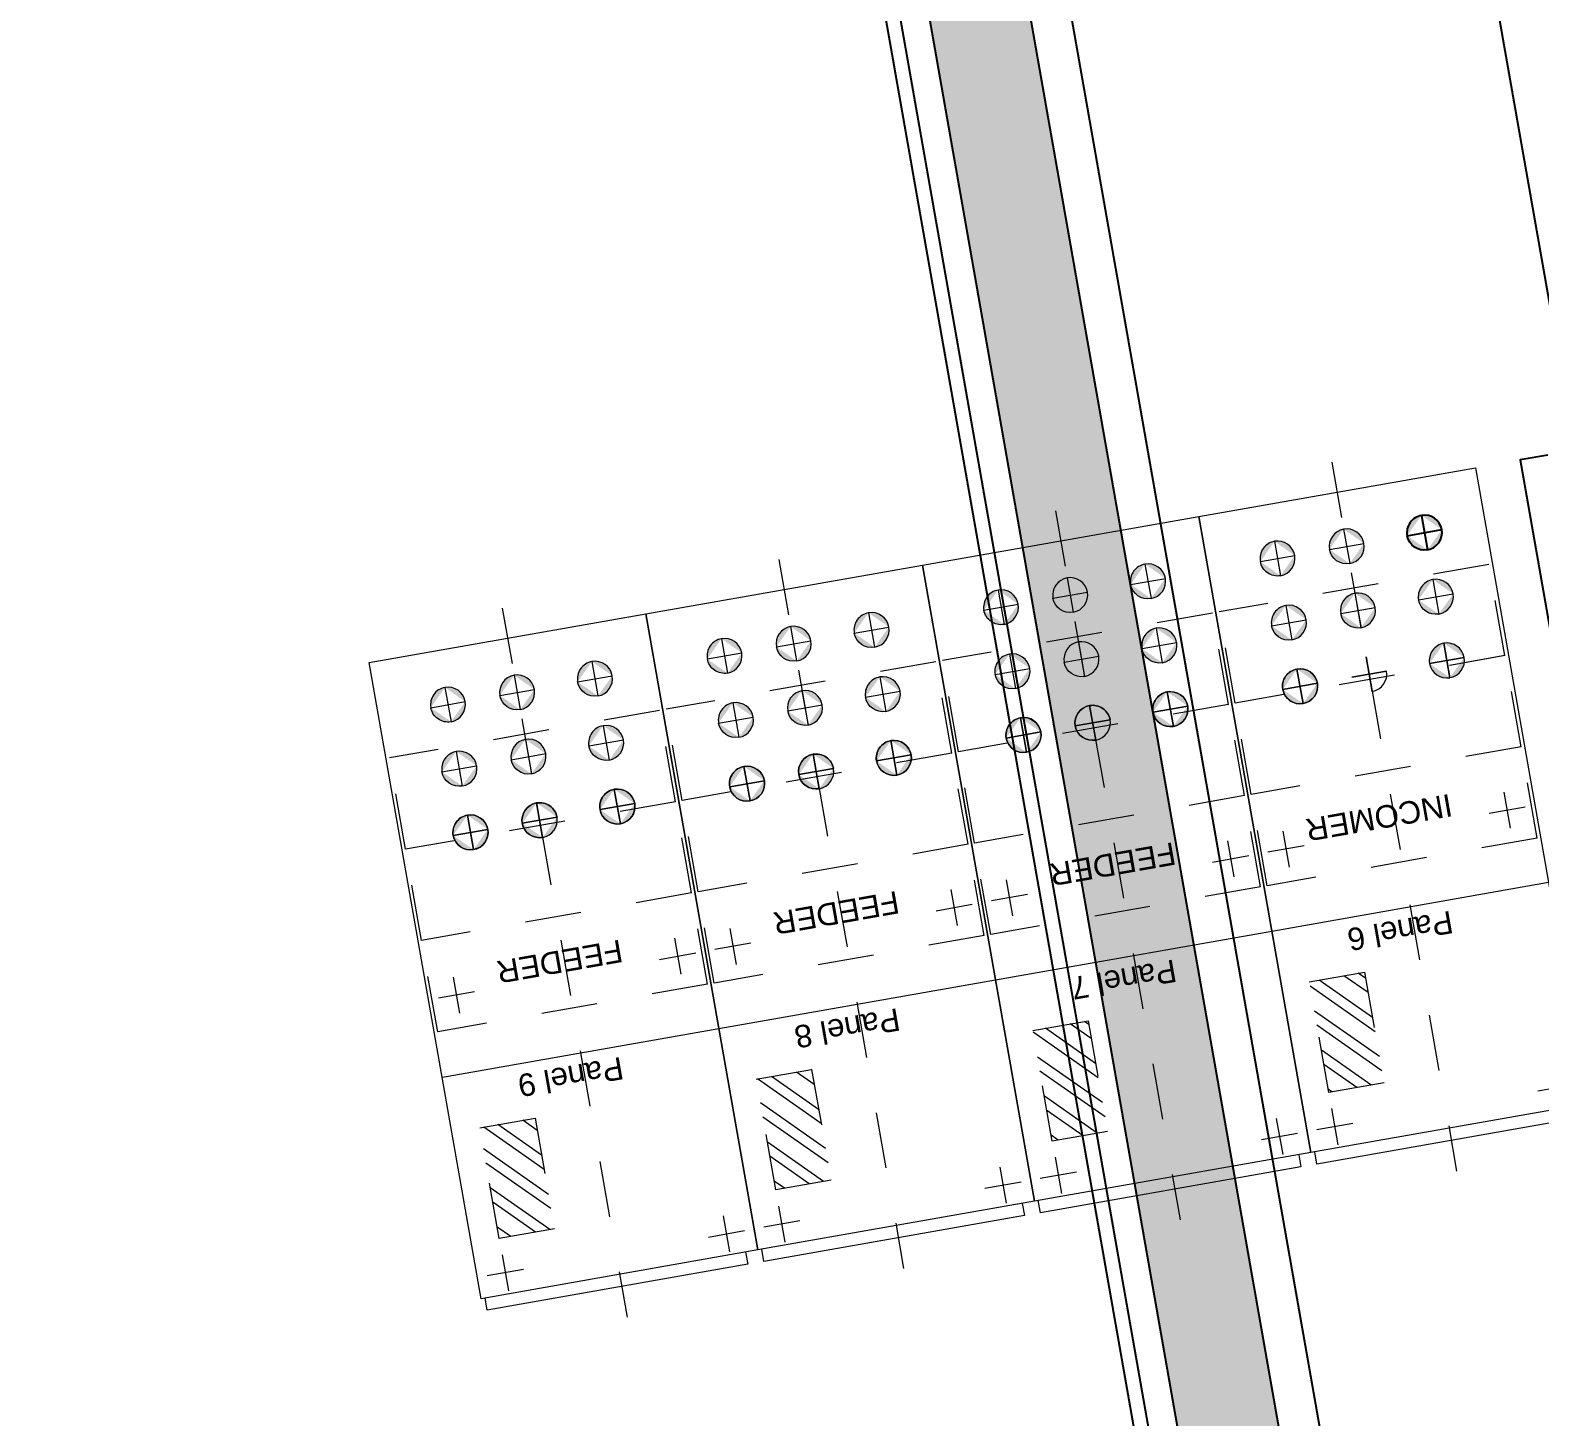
# Model space of a CAD drawing. Header units: millimetres. Extents: x 111502 to 977541, y 8702 to 1044108.
# Drawn here: x 489315.515 to 489318.204, y 241123.266 to 241125.735 of the extents above; entities that cross this region are included whole.
import ezdxf

# ---------------------------------------------------------------- set-up
doc = ezdxf.new("R2010")
doc.units = ezdxf.units.MM
doc.header["$LTSCALE"] = 0.25
for name, pattern in [('Proposed Primary Substation - OPTION 2$0$AM_ISO02W050', [7.5, 6, -1.5]), ('Proposed Primary Substation - OPTION 2$0$AM_ISO08W050', [18, 12, -1.5, 3, -1.5]), ('Proposed Primary Substation - OPTION 2$0$AM_ISO08W050x2', [9, 6, -0.75, 1.5, -0.75])]:
    doc.linetypes.add(name, pattern=pattern)
for name, color, linetype in [('Proposed Primary Substation - OPTION 2$0$0_HVSS TEXT', 7, 'Continuous'), ('Proposed Primary Substation - OPTION 2$0$PDF10_Geometry', 7, 'Continuous'), ('Proposed Primary Substation - OPTION 2$0$PDF10_Solid Fills', 7, 'Continuous'), ('X HVSS Site Background', 8, 'Continuous'), ('Z-z-Xref-Primary Substation', 7, 'Continuous')]:
    doc.layers.add(name, color=color, linetype=linetype)
for name, color, linetype, lineweight in [('Proposed Primary Substation - OPTION 2$0$AM_0', 7, 'Continuous', 20), ('Proposed Primary Substation - OPTION 2$0$AM_3', 6, 'Proposed Primary Substation - OPTION 2$0$AM_ISO02W050', 15), ('Proposed Primary Substation - OPTION 2$0$AM_6', 2, 'Continuous', 15), ('Proposed Primary Substation - OPTION 2$0$AM_7', 4, 'Proposed Primary Substation - OPTION 2$0$AM_ISO08W050', 13), ('Proposed Primary Substation - OPTION 2$0$AM_8', 1, 'Continuous', 13)]:
    doc.layers.add(name, color=color, linetype=linetype, lineweight=lineweight)
doc.styles.add('Proposed Primary Substation - OPTION 2$0$Standard', font='arial.ttf')
pattern_1 = [(45, (-3949.11, 614.69), (-35.35534, 35.35534), [])]

# ---------------------------------------------------------------- blocks, each defined once
blk = doc.blocks.new('Proposed Primary Substation - OPTION 2$0$011S-630A BTM FLAT')
at = {"layer": 'Proposed Primary Substation - OPTION 2$0$AM_0'}
blk.add_line((-500, 400), (0, 400), dxfattribs=at)
blk.add_lwpolyline([(-500, 0), (0, 0), (0, 1150), (-500, 1150)], close=True, dxfattribs=at)
blk.add_lwpolyline([(-478, 0), (-478, -22), (-7, -22), (-7, 0)], dxfattribs=at)
at = {"layer": 'Proposed Primary Substation - OPTION 2$0$AM_7'}
blk.add_line((-250, 1204.2), (-250, -77.4), dxfattribs=at)
at = {"layer": 'Proposed Primary Substation - OPTION 2$0$AM_7', "linetype": 'Proposed Primary Substation - OPTION 2$0$AM_ISO08W050x2'}
for p, q in [((-450, 70.7), (-450, 5.3)), ((-50, 70.7), (-50, 5.3)), ((-417.3, 38), (-482.7, 38)), ((-82.7, 38), (-17.3, 38))]:
    blk.add_line(p, q, dxfattribs=at)
blk = doc.blocks.new('Proposed Primary Substation - OPTION 2$0$2000A FLAT')
at = {"layer": 'Proposed Primary Substation - OPTION 2$0$AM_0'}
blk.add_line((-500, 400), (0, 400), dxfattribs=at)
blk.add_lwpolyline([(-500, 0), (0, 0), (0, 1150), (-500, 1150)], close=True, dxfattribs=at)
blk.add_lwpolyline([(-478, 0), (-478, -22), (-7, -22), (-7, 0)], dxfattribs=at)
at = {"layer": 'Proposed Primary Substation - OPTION 2$0$AM_7'}
blk.add_line((-250, 1204.2), (-250, -77.4), dxfattribs=at)
at = {"layer": 'Proposed Primary Substation - OPTION 2$0$AM_7', "linetype": 'Proposed Primary Substation - OPTION 2$0$AM_ISO08W050x2'}
for p, q in [((-450, 70.7), (-450, 5.3)), ((-50, 70.7), (-50, 5.3)), ((-417.3, 38), (-482.7, 38)), ((-82.7, 38), (-17.3, 38))]:
    blk.add_line(p, q, dxfattribs=at)
blk = doc.blocks.new('Proposed Primary Substation - OPTION 2$0$BS100MM BTM RAISED')
at = {"layer": 'Proposed Primary Substation - OPTION 2$0$AM_8'}
h = blk.add_hatch(dxfattribs=at)
h.set_pattern_fill('_U', color=256, scale=50, angle=45, style=0, pattern_type=0)
h.set_pattern_definition(pattern_1)
h.paths.add_polyline_path([(0, 0), (0, -200), (100, -200), (100, 0)])
at = {"layer": 'Proposed Primary Substation - OPTION 2$0$AM_3'}
blk.add_lwpolyline([(0, -200), (100, -200), (100, 0), (0, 0)], close=True, dxfattribs=at)
blk = doc.blocks.new('Proposed Primary Substation - OPTION 2$0$BS 200MM BTM RAISED')
at = {"layer": 'Proposed Primary Substation - OPTION 2$0$AM_8'}
h = blk.add_hatch(dxfattribs=at)
h.set_pattern_fill('_U', color=256, scale=50, angle=45, style=0, pattern_type=0)
h.set_pattern_definition(pattern_1)
h.paths.add_polyline_path([(0, 0), (0, -200), (100, -200), (100, 0)])
at = {"layer": 'Proposed Primary Substation - OPTION 2$0$AM_3'}
blk.add_lwpolyline([(0, -200), (100, -200), (100, 0), (0, 0)], close=True, dxfattribs=at)
blk = doc.blocks.new('*U1583')
at = {"layer": 'Proposed Primary Substation - OPTION 2$0$AM_8'}
h = blk.add_hatch(dxfattribs=at)
h.set_pattern_fill('_U', color=256, scale=50, angle=45, style=0, pattern_type=0)
h.set_pattern_definition([(45, (-4099.11, 914.69), (-35.35534, 35.35534), [])])
h.paths.add_polyline_path([(-150, 300), (-150, 100), (-50, 100), (-50, 300)])
at = {"layer": 'Proposed Primary Substation - OPTION 2$0$AM_3'}
blk.add_lwpolyline([(-150, 100), (-50, 100), (-50, 300), (-150, 300)], close=True, dxfattribs=at)
for name in ['Proposed Primary Substation - OPTION 2$0$BS100MM BTM RAISED', 'Proposed Primary Substation - OPTION 2$0$BS 200MM BTM RAISED']:
    blk.add_blockref(name, (-150, 300))
blk = doc.blocks.new('Proposed Primary Substation - OPTION 2$0$DV10682 BLANK')
at = {"layer": 'Proposed Primary Substation - OPTION 2$0$AM_3'}
for p, q in [((6, -249), (6, -84)), ((6, -84), (494, -84)), ((494, -249), (494, -84)), ((6, -249), (494, -249))]:
    blk.add_line(p, q, dxfattribs=at)
blk = doc.blocks.new('Proposed Primary Substation - OPTION 2')
at = {"layer": 'Proposed Primary Substation - OPTION 2$0$PDF10_Solid Fills', "transparency": 33554559}
h = blk.add_hatch(color=256, dxfattribs=at)
h.paths.add_polyline_path([(489317854.2, 241124846.2, -0.414093), (489317890.3, 241124820.9)], flags=0)
h.paths.add_polyline_path([(489317828.9, 241124810.1, -0.414093), (489317854.2, 241124846.2)], flags=0)
h.paths.add_polyline_path([(489317865, 241124784.9, -0.41344), (489317828.9, 241124810.1)], flags=0)
h.paths.add_polyline_path([(489317890.3, 241124820.9, -0.41344), (489317865, 241124784.9)], flags=0)
h = blk.add_hatch(color=256, dxfattribs=at)
h.paths.add_polyline_path([(489317731.1, 241124824.5, -0.41344), (489317767.1, 241124799.2)], flags=0)
h.paths.add_polyline_path([(489317705.9, 241124788.4, -0.414892), (489317731.1, 241124824.5)], flags=0)
h.paths.add_polyline_path([(489317741.9, 241124763.2, -0.414245), (489317705.9, 241124788.4)], flags=0)
h.paths.add_polyline_path([(489317767.1, 241124799.2, -0.412791), (489317741.9, 241124763.2)], flags=0)
h = blk.add_hatch(color=256, dxfattribs=at)
h.paths.add_polyline_path([(489317361.8, 241124759.5, -0.414093), (489317397.9, 241124734.2)], flags=0)
h.paths.add_polyline_path([(489317336.5, 241124723.4, -0.414093), (489317361.8, 241124759.5)], flags=0)
h.paths.add_polyline_path([(489317372.6, 241124698.2, -0.41344), (489317336.5, 241124723.4)], flags=0)
h.paths.add_polyline_path([(489317397.9, 241124734.2, -0.41344), (489317372.6, 241124698.2)], flags=0)
h = blk.add_hatch(color=256, dxfattribs=at)
h.paths.add_polyline_path([(489317500.4, 241124783.9, -0.413934), (489317536.7, 241124758.6)], flags=0)
h.paths.add_polyline_path([(489317474.9, 241124747.8, -0.414737), (489317500.4, 241124783.9)], flags=0)
h.paths.add_polyline_path([(489317511.2, 241124722.6, -0.414082), (489317474.9, 241124747.8)], flags=0)
h.paths.add_polyline_path([(489317536.7, 241124758.6, -0.413274), (489317511.2, 241124722.6)], flags=0)
h = blk.add_hatch(color=256, dxfattribs=at)
h.paths.add_polyline_path([(489317238.7, 241124737.8, -0.41344), (489317274.7, 241124712.5)], flags=0)
h.paths.add_polyline_path([(489317213.5, 241124701.7, -0.414892), (489317238.7, 241124737.8)], flags=0)
h.paths.add_polyline_path([(489317249.5, 241124676.5, -0.414245), (489317213.5, 241124701.7)], flags=0)
h.paths.add_polyline_path([(489317274.7, 241124712.5, -0.412791), (489317249.5, 241124676.5)], flags=0)
h = blk.add_hatch(color=256, dxfattribs=at)
h.paths.add_polyline_path([(489317874.3, 241124732, -0.414093), (489317910.4, 241124706.6)], flags=0)
h.paths.add_polyline_path([(489317849, 241124695.8, -0.414093), (489317874.3, 241124732)], flags=0)
h.paths.add_polyline_path([(489317885.1, 241124670.6, -0.41344), (489317849, 241124695.8)], flags=0)
h.paths.add_polyline_path([(489317910.4, 241124706.6, -0.41344), (489317885.1, 241124670.6)], flags=0)
h = blk.add_hatch(color=256, dxfattribs=at)
h.paths.add_polyline_path([(489318012.9, 241124756.4, -0.413934), (489318049.3, 241124731.1)], flags=0)
h.paths.add_polyline_path([(489317987.5, 241124720.2, -0.414737), (489318012.9, 241124756.4)], flags=0)
h.paths.add_polyline_path([(489318023.7, 241124695, -0.414082), (489317987.5, 241124720.2)], flags=0)
h.paths.add_polyline_path([(489318049.3, 241124731.1, -0.413274), (489318023.7, 241124695)], flags=0)
h = blk.add_hatch(color=256, dxfattribs=at)
h.paths.add_polyline_path([(489317751.3, 241124710.3, -0.413934), (489317787.6, 241124685)], flags=0)
h.paths.add_polyline_path([(489317725.8, 241124674.1, -0.414737), (489317751.3, 241124710.3)], flags=0)
h.paths.add_polyline_path([(489317762, 241124649, -0.414082), (489317725.8, 241124674.1)], flags=0)
h.paths.add_polyline_path([(489317787.6, 241124685, -0.413274), (489317762, 241124649)], flags=0)
h = blk.add_hatch(color=256, dxfattribs=at)
h.paths.add_polyline_path([(489317008, 241124697.2, -0.413934), (489317044.4, 241124671.9)], flags=0)
h.paths.add_polyline_path([(489316982.6, 241124661.1, -0.414737), (489317008, 241124697.2)], flags=0)
h.paths.add_polyline_path([(489317018.8, 241124635.9, -0.414082), (489316982.6, 241124661.1)], flags=0)
h.paths.add_polyline_path([(489317044.4, 241124671.9, -0.413274), (489317018.8, 241124635.9)], flags=0)
h = blk.add_hatch(color=256, dxfattribs=at)
h.paths.add_polyline_path([(489316746.2, 241124651.1, -0.41344), (489316782.3, 241124625.8)], flags=0)
h.paths.add_polyline_path([(489316721.1, 241124615, -0.414892), (489316746.2, 241124651.1)], flags=0)
h.paths.add_polyline_path([(489316757, 241124589.8, -0.414245), (489316721.1, 241124615)], flags=0)
h.paths.add_polyline_path([(489316782.3, 241124625.8, -0.412791), (489316757, 241124589.8)], flags=0)
h = blk.add_hatch(color=256, dxfattribs=at)
h.paths.add_polyline_path([(489316869.4, 241124672.8, -0.414093), (489316905.5, 241124647.5)], flags=0)
h.paths.add_polyline_path([(489316844, 241124636.7, -0.414093), (489316869.4, 241124672.8)], flags=0)
h.paths.add_polyline_path([(489316880.1, 241124611.5, -0.41344), (489316844, 241124636.7)], flags=0)
h.paths.add_polyline_path([(489316905.5, 241124647.5, -0.41344), (489316880.1, 241124611.5)], flags=0)
h = blk.add_hatch(color=256, dxfattribs=at)
h.paths.add_polyline_path([(489317520.5, 241124669.7, -0.413934), (489317556.8, 241124644.4)], flags=0)
h.paths.add_polyline_path([(489317495.1, 241124633.5, -0.414737), (489317520.5, 241124669.7)], flags=0)
h.paths.add_polyline_path([(489317531.3, 241124608.3, -0.414082), (489317495.1, 241124633.5)], flags=0)
h.paths.add_polyline_path([(489317556.8, 241124644.4, -0.413274), (489317531.3, 241124608.3)], flags=0)
h = blk.add_hatch(color=256, dxfattribs=at)
h.paths.add_polyline_path([(489317381.9, 241124645.3, -0.414093), (489317418, 241124619.9)], flags=0)
h.paths.add_polyline_path([(489317356.6, 241124609.1, -0.414093), (489317381.9, 241124645.3)], flags=0)
h.paths.add_polyline_path([(489317392.7, 241124583.9, -0.41344), (489317356.6, 241124609.1)], flags=0)
h.paths.add_polyline_path([(489317418, 241124619.9, -0.41344), (489317392.7, 241124583.9)], flags=0)
at = {"layer": 'Proposed Primary Substation - OPTION 2$0$PDF10_Solid Fills', "true_color": 0xffffff, "transparency": 33554559}
h = blk.add_hatch(color=7, dxfattribs=at)
h.paths.add_polyline_path([(489318032.6, 241124643.1, -0.413934), (489318069, 241124617.8)], flags=0)
h.paths.add_polyline_path([(489318007.2, 241124606.9, -0.414737), (489318032.6, 241124643.1)], flags=0)
h.paths.add_polyline_path([(489318043.4, 241124581.7, -0.414082), (489318007.2, 241124606.9)], flags=0)
h.paths.add_polyline_path([(489318069, 241124617.8, -0.413274), (489318043.4, 241124581.7)], flags=0)
at = {"layer": 'Proposed Primary Substation - OPTION 2$0$PDF10_Solid Fills', "transparency": 33554559}
h = blk.add_hatch(color=256, dxfattribs=at)
h.paths.add_polyline_path([(489318032.6, 241124643.1, -0.413934), (489318069, 241124617.8)], flags=0)
h.paths.add_polyline_path([(489318007.2, 241124606.9, -0.414737), (489318032.6, 241124643.1)], flags=0)
h.paths.add_polyline_path([(489318043.4, 241124581.7, -0.414082), (489318007.2, 241124606.9)], flags=0)
h.paths.add_polyline_path([(489318069, 241124617.8, -0.413274), (489318043.4, 241124581.7)], flags=0)
h = blk.add_hatch(color=256, dxfattribs=at)
h.paths.add_polyline_path([(489316515.4, 241124610.4, -0.413934), (489316551.8, 241124585.2)], flags=0)
h.paths.add_polyline_path([(489316490, 241124574.3, -0.414737), (489316515.4, 241124610.4)], flags=0)
h.paths.add_polyline_path([(489316526.2, 241124549.1, -0.414082), (489316490, 241124574.3)], flags=0)
h.paths.add_polyline_path([(489316551.8, 241124585.2, -0.413274), (489316526.2, 241124549.1)], flags=0)
h = blk.add_hatch(color=256, dxfattribs=at)
h.paths.add_polyline_path([(489317258.9, 241124623.6, -0.413934), (489317295.2, 241124598.3)], flags=0)
h.paths.add_polyline_path([(489317233.5, 241124587.4, -0.414737), (489317258.9, 241124623.6)], flags=0)
h.paths.add_polyline_path([(489317269.7, 241124562.3, -0.414082), (489317233.5, 241124587.4)], flags=0)
h.paths.add_polyline_path([(489317295.2, 241124598.3, -0.413274), (489317269.7, 241124562.3)], flags=0)
h = blk.add_hatch(color=256, dxfattribs=at)
h.paths.add_polyline_path([(489316376.9, 241124586.1, -0.414093), (489316413.1, 241124560.8)], flags=0)
h.paths.add_polyline_path([(489316351.6, 241124550, -0.414093), (489316376.9, 241124586.1)], flags=0)
h.paths.add_polyline_path([(489316387.7, 241124524.8, -0.41344), (489316351.6, 241124550)], flags=0)
h.paths.add_polyline_path([(489316413.1, 241124560.8, -0.41344), (489316387.7, 241124524.8)], flags=0)
h = blk.add_hatch(color=256, dxfattribs=at)
h.paths.add_polyline_path([(489317028.1, 241124583, -0.413934), (489317064.5, 241124557.7)], flags=0)
h.paths.add_polyline_path([(489317002.7, 241124546.8, -0.414737), (489317028.1, 241124583)], flags=0)
h.paths.add_polyline_path([(489317038.9, 241124521.6, -0.414082), (489317002.7, 241124546.8)], flags=0)
h.paths.add_polyline_path([(489317064.5, 241124557.7, -0.413274), (489317038.9, 241124521.6)], flags=0)
at = {"layer": 'Proposed Primary Substation - OPTION 2$0$PDF10_Solid Fills', "true_color": 0xffffff, "transparency": 33554559}
h = blk.add_hatch(color=7, dxfattribs=at)
h.paths.add_polyline_path([(489317771.1, 241124597, -0.413934), (489317807.5, 241124571.7)], flags=0)
h.paths.add_polyline_path([(489317745.7, 241124560.9, -0.414737), (489317771.1, 241124597)], flags=0)
h.paths.add_polyline_path([(489317781.9, 241124535.7, -0.414082), (489317745.7, 241124560.9)], flags=0)
h.paths.add_polyline_path([(489317807.5, 241124571.7, -0.413274), (489317781.9, 241124535.7)], flags=0)
at = {"layer": 'Proposed Primary Substation - OPTION 2$0$PDF10_Solid Fills', "transparency": 33554559}
h = blk.add_hatch(color=256, dxfattribs=at)
h.paths.add_polyline_path([(489317771.1, 241124597, -0.413934), (489317807.5, 241124571.7)], flags=0)
h.paths.add_polyline_path([(489317745.7, 241124560.9, -0.414737), (489317771.1, 241124597)], flags=0)
h.paths.add_polyline_path([(489317781.9, 241124535.7, -0.414082), (489317745.7, 241124560.9)], flags=0)
h.paths.add_polyline_path([(489317807.5, 241124571.7, -0.413274), (489317781.9, 241124535.7)], flags=0)
h = blk.add_hatch(color=256, dxfattribs=at)
h.paths.add_polyline_path([(489316253.8, 241124564.4, -0.41344), (489316289.8, 241124539.1)], flags=0)
h.paths.add_polyline_path([(489316228.6, 241124528.3, -0.414892), (489316253.8, 241124564.4)], flags=0)
h.paths.add_polyline_path([(489316264.6, 241124503.1, -0.414245), (489316228.6, 241124528.3)], flags=0)
h.paths.add_polyline_path([(489316289.8, 241124539.1, -0.412791), (489316264.6, 241124503.1)], flags=0)
h = blk.add_hatch(color=256, dxfattribs=at)
h.paths.add_polyline_path([(489316889.5, 241124558.5, -0.414093), (489316925.6, 241124533.2)], flags=0)
h.paths.add_polyline_path([(489316864.2, 241124522.4, -0.414093), (489316889.5, 241124558.5)], flags=0)
h.paths.add_polyline_path([(489316900.3, 241124497.2, -0.41344), (489316864.2, 241124522.4)], flags=0)
h.paths.add_polyline_path([(489316925.6, 241124533.2, -0.41344), (489316900.3, 241124497.2)], flags=0)
at = {"layer": 'Proposed Primary Substation - OPTION 2$0$PDF10_Solid Fills', "true_color": 0xffffff, "transparency": 33554559}
h = blk.add_hatch(color=7, dxfattribs=at)
h.paths.add_polyline_path([(489317540.2, 241124556.4, -0.413934), (489317576.5, 241124531.1)], flags=0)
h.paths.add_polyline_path([(489317514.7, 241124520.2, -0.414737), (489317540.2, 241124556.4)], flags=0)
h.paths.add_polyline_path([(489317551, 241124495, -0.414082), (489317514.7, 241124520.2)], flags=0)
h.paths.add_polyline_path([(489317576.5, 241124531.1, -0.413274), (489317551, 241124495)], flags=0)
at = {"layer": 'Proposed Primary Substation - OPTION 2$0$PDF10_Solid Fills', "transparency": 33554559}
h = blk.add_hatch(color=256, dxfattribs=at)
h.paths.add_polyline_path([(489317540.2, 241124556.4, -0.413934), (489317576.5, 241124531.1)], flags=0)
h.paths.add_polyline_path([(489317514.7, 241124520.2, -0.414737), (489317540.2, 241124556.4)], flags=0)
h.paths.add_polyline_path([(489317551, 241124495, -0.414082), (489317514.7, 241124520.2)], flags=0)
h.paths.add_polyline_path([(489317576.5, 241124531.1, -0.413274), (489317551, 241124495)], flags=0)
h = blk.add_hatch(color=256, dxfattribs=at)
h.paths.add_polyline_path([(489316766.5, 241124536.9, -0.413934), (489316802.8, 241124511.6)], flags=0)
h.paths.add_polyline_path([(489316741, 241124500.7, -0.414737), (489316766.5, 241124536.9)], flags=0)
h.paths.add_polyline_path([(489316777.3, 241124475.6, -0.414082), (489316741, 241124500.7)], flags=0)
h.paths.add_polyline_path([(489316802.8, 241124511.6, -0.413274), (489316777.3, 241124475.6)], flags=0)
at = {"layer": 'Proposed Primary Substation - OPTION 2$0$PDF10_Solid Fills', "true_color": 0xffffff, "transparency": 33554559}
h = blk.add_hatch(color=7, dxfattribs=at)
h.paths.add_polyline_path([(489317401.8, 241124532, -0.413934), (489317438.2, 241124506.7)], flags=0)
h.paths.add_polyline_path([(489317376.4, 241124495.8, -0.414737), (489317401.8, 241124532)], flags=0)
h.paths.add_polyline_path([(489317412.6, 241124470.7, -0.414082), (489317376.4, 241124495.8)], flags=0)
h.paths.add_polyline_path([(489317438.2, 241124506.7, -0.413274), (489317412.6, 241124470.7)], flags=0)
at = {"layer": 'Proposed Primary Substation - OPTION 2$0$PDF10_Solid Fills', "transparency": 33554559}
h = blk.add_hatch(color=256, dxfattribs=at)
h.paths.add_polyline_path([(489317401.8, 241124532, -0.413934), (489317438.2, 241124506.7)], flags=0)
h.paths.add_polyline_path([(489317376.4, 241124495.8, -0.414737), (489317401.8, 241124532)], flags=0)
h.paths.add_polyline_path([(489317412.6, 241124470.7, -0.414082), (489317376.4, 241124495.8)], flags=0)
h.paths.add_polyline_path([(489317438.2, 241124506.7, -0.413274), (489317412.6, 241124470.7)], flags=0)
h = blk.add_hatch(color=256, dxfattribs=at)
h.paths.add_polyline_path([(489316535.4, 241124496.2, -0.413934), (489316571.8, 241124470.9)], flags=0)
h.paths.add_polyline_path([(489316510, 241124460.1, -0.414737), (489316535.4, 241124496.2)], flags=0)
h.paths.add_polyline_path([(489316546.2, 241124434.9, -0.414082), (489316510, 241124460.1)], flags=0)
h.paths.add_polyline_path([(489316571.8, 241124470.9, -0.413274), (489316546.2, 241124434.9)], flags=0)
at = {"layer": 'Proposed Primary Substation - OPTION 2$0$PDF10_Solid Fills', "true_color": 0xffffff, "transparency": 33554559}
h = blk.add_hatch(color=7, dxfattribs=at)
h.paths.add_polyline_path([(489317278.7, 241124510.3, -0.413934), (489317315, 241124485)], flags=0)
h.paths.add_polyline_path([(489317253.2, 241124474.2, -0.414737), (489317278.7, 241124510.3)], flags=0)
h.paths.add_polyline_path([(489317289.5, 241124449, -0.414082), (489317253.2, 241124474.2)], flags=0)
h.paths.add_polyline_path([(489317315, 241124485, -0.413274), (489317289.5, 241124449)], flags=0)
at = {"layer": 'Proposed Primary Substation - OPTION 2$0$PDF10_Solid Fills', "transparency": 33554559}
h = blk.add_hatch(color=256, dxfattribs=at)
h.paths.add_polyline_path([(489317278.7, 241124510.3, -0.413934), (489317315, 241124485)], flags=0)
h.paths.add_polyline_path([(489317253.2, 241124474.2, -0.414737), (489317278.7, 241124510.3)], flags=0)
h.paths.add_polyline_path([(489317289.5, 241124449, -0.414082), (489317253.2, 241124474.2)], flags=0)
h.paths.add_polyline_path([(489317315, 241124485, -0.413274), (489317289.5, 241124449)], flags=0)
h = blk.add_hatch(color=256, dxfattribs=at)
h.paths.add_polyline_path([(489316397, 241124471.8, -0.414093), (489316433.2, 241124446.5)], flags=0)
h.paths.add_polyline_path([(489316371.7, 241124435.7, -0.414093), (489316397, 241124471.8)], flags=0)
h.paths.add_polyline_path([(489316407.8, 241124410.5, -0.41344), (489316371.7, 241124435.7)], flags=0)
h.paths.add_polyline_path([(489316433.2, 241124446.5, -0.41344), (489316407.8, 241124410.5)], flags=0)
at = {"layer": 'Proposed Primary Substation - OPTION 2$0$PDF10_Solid Fills', "true_color": 0xffffff, "transparency": 33554559}
h = blk.add_hatch(color=7, dxfattribs=at)
h.paths.add_polyline_path([(489317047.8, 241124469.6, -0.413934), (489317084.1, 241124444.4)], flags=0)
h.paths.add_polyline_path([(489317022.3, 241124433.5, -0.414737), (489317047.8, 241124469.6)], flags=0)
h.paths.add_polyline_path([(489317058.5, 241124408.3, -0.414082), (489317022.3, 241124433.5)], flags=0)
h.paths.add_polyline_path([(489317084.1, 241124444.4, -0.413274), (489317058.5, 241124408.3)], flags=0)
at = {"layer": 'Proposed Primary Substation - OPTION 2$0$PDF10_Solid Fills', "transparency": 33554559}
h = blk.add_hatch(color=256, dxfattribs=at)
h.paths.add_polyline_path([(489317047.8, 241124469.6, -0.413934), (489317084.1, 241124444.4)], flags=0)
h.paths.add_polyline_path([(489317022.3, 241124433.5, -0.414737), (489317047.8, 241124469.6)], flags=0)
h.paths.add_polyline_path([(489317058.5, 241124408.3, -0.414082), (489317022.3, 241124433.5)], flags=0)
h.paths.add_polyline_path([(489317084.1, 241124444.4, -0.413274), (489317058.5, 241124408.3)], flags=0)
h = blk.add_hatch(color=256, dxfattribs=at)
h.paths.add_polyline_path([(489316273.9, 241124450.2, -0.413934), (489316310.2, 241124424.9)], flags=0)
h.paths.add_polyline_path([(489316248.4, 241124414, -0.414737), (489316273.9, 241124450.2)], flags=0)
h.paths.add_polyline_path([(489316284.7, 241124388.8, -0.414082), (489316248.4, 241124414)], flags=0)
h.paths.add_polyline_path([(489316310.2, 241124424.9, -0.413274), (489316284.7, 241124388.8)], flags=0)
at = {"layer": 'Proposed Primary Substation - OPTION 2$0$PDF10_Solid Fills', "true_color": 0xffffff, "transparency": 33554559}
h = blk.add_hatch(color=7, dxfattribs=at)
h.paths.add_polyline_path([(489316909.4, 241124445.3, -0.413934), (489316945.8, 241124420)], flags=0)
h.paths.add_polyline_path([(489316884, 241124409.1, -0.414737), (489316909.4, 241124445.3)], flags=0)
h.paths.add_polyline_path([(489316920.2, 241124384, -0.414082), (489316884, 241124409.1)], flags=0)
h.paths.add_polyline_path([(489316945.8, 241124420, -0.413274), (489316920.2, 241124384)], flags=0)
at = {"layer": 'Proposed Primary Substation - OPTION 2$0$PDF10_Solid Fills', "transparency": 33554559}
h = blk.add_hatch(color=256, dxfattribs=at)
h.paths.add_polyline_path([(489316909.4, 241124445.3, -0.413934), (489316945.8, 241124420)], flags=0)
h.paths.add_polyline_path([(489316884, 241124409.1, -0.414737), (489316909.4, 241124445.3)], flags=0)
h.paths.add_polyline_path([(489316920.2, 241124384, -0.414082), (489316884, 241124409.1)], flags=0)
h.paths.add_polyline_path([(489316945.8, 241124420, -0.413274), (489316920.2, 241124384)], flags=0)
at = {"layer": 'Proposed Primary Substation - OPTION 2$0$PDF10_Solid Fills', "true_color": 0xffffff, "transparency": 33554559}
h = blk.add_hatch(color=7, dxfattribs=at)
h.paths.add_polyline_path([(489316786.2, 241124423.6, -0.413934), (489316822.6, 241124398.3)], flags=0)
h.paths.add_polyline_path([(489316760.8, 241124387.5, -0.414737), (489316786.2, 241124423.6)], flags=0)
h.paths.add_polyline_path([(489316797, 241124362.3, -0.414082), (489316760.8, 241124387.5)], flags=0)
h.paths.add_polyline_path([(489316822.6, 241124398.3, -0.413274), (489316797, 241124362.3)], flags=0)
at = {"layer": 'Proposed Primary Substation - OPTION 2$0$PDF10_Solid Fills', "transparency": 33554559}
h = blk.add_hatch(color=256, dxfattribs=at)
h.paths.add_polyline_path([(489316786.2, 241124423.6, -0.413934), (489316822.6, 241124398.3)], flags=0)
h.paths.add_polyline_path([(489316760.8, 241124387.5, -0.414737), (489316786.2, 241124423.6)], flags=0)
h.paths.add_polyline_path([(489316797, 241124362.3, -0.414082), (489316760.8, 241124387.5)], flags=0)
h.paths.add_polyline_path([(489316822.6, 241124398.3, -0.413274), (489316797, 241124362.3)], flags=0)
at = {"layer": 'Proposed Primary Substation - OPTION 2$0$PDF10_Solid Fills', "true_color": 0xffffff, "transparency": 33554559}
h = blk.add_hatch(color=7, dxfattribs=at)
h.paths.add_polyline_path([(489316555.3, 241124382.9, -0.413934), (489316591.7, 241124357.7)], flags=0)
h.paths.add_polyline_path([(489316529.9, 241124346.8, -0.414737), (489316555.3, 241124382.9)], flags=0)
h.paths.add_polyline_path([(489316566.1, 241124321.6, -0.414082), (489316529.9, 241124346.8)], flags=0)
h.paths.add_polyline_path([(489316591.7, 241124357.7, -0.413274), (489316566.1, 241124321.6)], flags=0)
at = {"layer": 'Proposed Primary Substation - OPTION 2$0$PDF10_Solid Fills', "transparency": 33554559}
h = blk.add_hatch(color=256, dxfattribs=at)
h.paths.add_polyline_path([(489316555.3, 241124382.9, -0.413934), (489316591.7, 241124357.7)], flags=0)
h.paths.add_polyline_path([(489316529.9, 241124346.8, -0.414737), (489316555.3, 241124382.9)], flags=0)
h.paths.add_polyline_path([(489316566.1, 241124321.6, -0.414082), (489316529.9, 241124346.8)], flags=0)
h.paths.add_polyline_path([(489316591.7, 241124357.7, -0.413274), (489316566.1, 241124321.6)], flags=0)
at = {"layer": 'Proposed Primary Substation - OPTION 2$0$PDF10_Solid Fills', "true_color": 0xffffff, "transparency": 33554559}
h = blk.add_hatch(color=7, dxfattribs=at)
h.paths.add_polyline_path([(489316417, 241124358.6, -0.413934), (489316453.3, 241124333.3)], flags=0)
h.paths.add_polyline_path([(489316391.6, 241124322.4, -0.414737), (489316417, 241124358.6)], flags=0)
h.paths.add_polyline_path([(489316427.8, 241124297.3, -0.414082), (489316391.6, 241124322.4)], flags=0)
h.paths.add_polyline_path([(489316453.3, 241124333.3, -0.413274), (489316427.8, 241124297.3)], flags=0)
at = {"layer": 'Proposed Primary Substation - OPTION 2$0$PDF10_Solid Fills', "transparency": 33554559}
h = blk.add_hatch(color=256, dxfattribs=at)
h.paths.add_polyline_path([(489316417, 241124358.6, -0.413934), (489316453.3, 241124333.3)], flags=0)
h.paths.add_polyline_path([(489316391.6, 241124322.4, -0.414737), (489316417, 241124358.6)], flags=0)
h.paths.add_polyline_path([(489316427.8, 241124297.3, -0.414082), (489316391.6, 241124322.4)], flags=0)
h.paths.add_polyline_path([(489316453.3, 241124333.3, -0.413274), (489316427.8, 241124297.3)], flags=0)
at = {"layer": 'Proposed Primary Substation - OPTION 2$0$PDF10_Solid Fills', "true_color": 0xffffff, "transparency": 33554559}
h = blk.add_hatch(color=7, dxfattribs=at)
h.paths.add_polyline_path([(489316293.8, 241124336.9, -0.413934), (489316330.2, 241124311.6)], flags=0)
h.paths.add_polyline_path([(489316268.4, 241124300.8, -0.414737), (489316293.8, 241124336.9)], flags=0)
h.paths.add_polyline_path([(489316304.6, 241124275.6, -0.414082), (489316268.4, 241124300.8)], flags=0)
h.paths.add_polyline_path([(489316330.2, 241124311.6, -0.413274), (489316304.6, 241124275.6)], flags=0)
at = {"layer": 'Proposed Primary Substation - OPTION 2$0$PDF10_Solid Fills', "transparency": 33554559}
h = blk.add_hatch(color=256, dxfattribs=at)
h.paths.add_polyline_path([(489316293.8, 241124336.9, -0.413934), (489316330.2, 241124311.6)], flags=0)
h.paths.add_polyline_path([(489316268.4, 241124300.8, -0.414737), (489316293.8, 241124336.9)], flags=0)
h.paths.add_polyline_path([(489316304.6, 241124275.6, -0.414082), (489316268.4, 241124300.8)], flags=0)
h.paths.add_polyline_path([(489316330.2, 241124311.6, -0.413274), (489316304.6, 241124275.6)], flags=0)
at = {"layer": 'X HVSS Site Background'}
h = blk.add_hatch(dxfattribs=at)
h.set_pattern_fill('INSUL', color=256, scale=6, angle=639.986)
h.set_pattern_definition([(279.985955, (489608184.5, 242929955.33), (56.2841941, 9.9101965), []), (279.985955, (489608203.26, 242929958.63), (56.2841941, 9.9101965), [19.05, -19.05]), (279.985955, (489608222.02, 242929961.935), (56.2841941, 9.9101965), [19.05, -19.05])])
h.paths.add_polyline_path([(489317073.7, 241125997.9), (489317871.4, 241121467.6), (489321070.1, 241122030.8), (489321039.3, 241122206), (489318015.7, 241121673.6), (489317279.7, 241125853.5), (489320682.4, 241126452.7), (489320651.5, 241126627.9)])
h = blk.add_hatch(color=256, dxfattribs=at)
h.paths.add_polyline_path([(489317992.7, 241124870.6, -0.413934), (489318029.1, 241124845.3)], flags=0)
h.paths.add_polyline_path([(489317967.3, 241124834.4, -0.414737), (489317992.7, 241124870.6)], flags=0)
h.paths.add_polyline_path([(489318003.5, 241124809.3, -0.414082), (489317967.3, 241124834.4)], flags=0)
h.paths.add_polyline_path([(489318029.1, 241124845.3, -0.413274), (489318003.5, 241124809.3)], flags=0)
at = {"layer": 'Proposed Primary Substation - OPTION 2$0$0_HVSS TEXT', "flags": 128}
blk.add_lwpolyline([(489318217.7, 241124978), (489318168.5, 241124969.4), (489318367.9, 241123836.8), (489318417.1, 241123845.5)], dxfattribs=at)
at = {"layer": 'Proposed Primary Substation - OPTION 2$0$AM_7', "linetype": 'Proposed Primary Substation - OPTION 2$0$AM_ISO08W050x2'}
for p, q in [((489318139.7, 241124378.1), (489318151, 241124313.7)), ((489318113.2, 241124340.3), (489318177.5, 241124351.6)), ((489317745.8, 241124308.7), (489317757.1, 241124244.4)), ((489317647.3, 241124291.4), (489317658.6, 241124227)), ((489317783.6, 241124282.2), (489317719.3, 241124270.9)), ((489317620.8, 241124253.5), (489317685.1, 241124264.9)), ((489317253.3, 241124222), (489317264.7, 241124157.7)), ((489317154.8, 241124204.7), (489317166.2, 241124140.3)), ((489317291.2, 241124195.5), (489317226.8, 241124184.2)), ((489317128.3, 241124166.8), (489317192.7, 241124178.2)), ((489316662.4, 241124118), (489316673.7, 241124053.6)), ((489316760.9, 241124135.3), (489316772.2, 241124071)), ((489316635.9, 241124080.1), (489316700.3, 241124091.5)), ((489316798.7, 241124108.8), (489316734.4, 241124097.5)), ((489316268.5, 241124048.6), (489316279.8, 241123984.3)), ((489316306.3, 241124022.1), (489316242, 241124010.8))]:
    blk.add_line(p, q, dxfattribs=at)
at = {"layer": 'Proposed Primary Substation - OPTION 2$0$PDF10_Geometry', "lineweight": 13}
for points in [[(489317854.2, 241124846.2, 0.414093), (489317828.9, 241124810.1), (489317890.3, 241124820.9, 0.414093), (489317854.2, 241124846.2), (489317865, 241124784.9, -0.41344), (489317828.9, 241124810.1)], [(489317731.1, 241124824.5, 0.414892), (489317705.9, 241124788.4), (489317767.1, 241124799.2, 0.41344), (489317731.1, 241124824.5), (489317741.9, 241124763.2, -0.414245), (489317705.9, 241124788.4)], [(489317361.8, 241124759.5, 0.414093), (489317336.5, 241124723.4), (489317397.9, 241124734.2, 0.414093), (489317361.8, 241124759.5), (489317372.6, 241124698.2, -0.41344), (489317336.5, 241124723.4)], [(489317500.4, 241124783.9, 0.414737), (489317474.9, 241124747.8), (489317536.7, 241124758.6, 0.413934), (489317500.4, 241124783.9), (489317511.2, 241124722.6, -0.414082), (489317474.9, 241124747.8)], [(489317238.7, 241124737.8, 0.414892), (489317213.5, 241124701.7), (489317274.7, 241124712.5, 0.41344), (489317238.7, 241124737.8), (489317249.5, 241124676.5, -0.414245), (489317213.5, 241124701.7)], [(489317874.3, 241124732, 0.414093), (489317849, 241124695.8), (489317910.4, 241124706.6, 0.414093), (489317874.3, 241124732), (489317885.1, 241124670.6, -0.41344), (489317849, 241124695.8)], [(489318012.9, 241124756.4, 0.414737), (489317987.5, 241124720.2), (489318049.3, 241124731.1, 0.413934), (489318012.9, 241124756.4), (489318023.7, 241124695, -0.414082), (489317987.5, 241124720.2)], [(489317751.3, 241124710.3, 0.414737), (489317725.8, 241124674.1), (489317787.6, 241124685, 0.413934), (489317751.3, 241124710.3), (489317762, 241124649, -0.414082), (489317725.8, 241124674.1)], [(489317008, 241124697.2, 0.414737), (489316982.6, 241124661.1), (489317044.4, 241124671.9, 0.413934), (489317008, 241124697.2), (489317018.8, 241124635.9, -0.414082), (489316982.6, 241124661.1)], [(489316746.2, 241124651.1, 0.414892), (489316721.1, 241124615), (489316782.3, 241124625.8, 0.41344), (489316746.2, 241124651.1), (489316757, 241124589.8, -0.414245), (489316721.1, 241124615)], [(489316869.4, 241124672.8, 0.414093), (489316844, 241124636.7), (489316905.5, 241124647.5, 0.414093), (489316869.4, 241124672.8), (489316880.1, 241124611.5, -0.41344), (489316844, 241124636.7)], [(489317520.5, 241124669.7, 0.414737), (489317495.1, 241124633.5), (489317556.8, 241124644.4, 0.413934), (489317520.5, 241124669.7), (489317531.3, 241124608.3, -0.414082), (489317495.1, 241124633.5)], [(489317381.9, 241124645.3, 0.414093), (489317356.6, 241124609.1), (489317418, 241124619.9, 0.414093), (489317381.9, 241124645.3), (489317392.7, 241124583.9, -0.41344), (489317356.6, 241124609.1)], [(489316515.4, 241124610.4, 0.414737), (489316490, 241124574.3), (489316551.8, 241124585.2, 0.413934), (489316515.4, 241124610.4), (489316526.2, 241124549.1, -0.414082), (489316490, 241124574.3)], [(489317258.9, 241124623.6, 0.414737), (489317233.5, 241124587.4), (489317295.2, 241124598.3, 0.413934), (489317258.9, 241124623.6), (489317269.7, 241124562.3, -0.414082), (489317233.5, 241124587.4)], [(489316376.9, 241124586.1, 0.414093), (489316351.6, 241124550), (489316413.1, 241124560.8, 0.414093), (489316376.9, 241124586.1), (489316387.7, 241124524.8, -0.41344), (489316351.6, 241124550)], [(489317028.1, 241124583, 0.414737), (489317002.7, 241124546.8), (489317064.5, 241124557.7, 0.413934), (489317028.1, 241124583), (489317038.9, 241124521.6, -0.414082), (489317002.7, 241124546.8)], [(489316253.8, 241124564.4, 0.414892), (489316228.6, 241124528.3), (489316289.8, 241124539.1, 0.41344), (489316253.8, 241124564.4), (489316264.6, 241124503.1, -0.414245), (489316228.6, 241124528.3)], [(489316889.5, 241124558.5, 0.414093), (489316864.2, 241124522.4), (489316925.6, 241124533.2, 0.414093), (489316889.5, 241124558.5), (489316900.3, 241124497.2, -0.41344), (489316864.2, 241124522.4)], [(489316766.5, 241124536.9, 0.414737), (489316741, 241124500.7), (489316802.8, 241124511.6, 0.413934), (489316766.5, 241124536.9), (489316777.3, 241124475.6, -0.414082), (489316741, 241124500.7)], [(489316535.4, 241124496.2, 0.414737), (489316510, 241124460.1), (489316571.8, 241124470.9, 0.413934), (489316535.4, 241124496.2), (489316546.2, 241124434.9, -0.414082), (489316510, 241124460.1)], [(489316397, 241124471.8, 0.414093), (489316371.7, 241124435.7), (489316433.2, 241124446.5, 0.414093), (489316397, 241124471.8), (489316407.8, 241124410.5, -0.41344), (489316371.7, 241124435.7)], [(489316273.9, 241124450.2, 0.414737), (489316248.4, 241124414), (489316310.2, 241124424.9, 0.413934), (489316273.9, 241124450.2), (489316284.7, 241124388.8, -0.414082), (489316248.4, 241124414)]]:
    blk.add_lwpolyline(points, format="xyb", dxfattribs=at)
for points in [[(489318043.4, 241124581.7), (489318032.6, 241124643.1)], [(489317905, 241124557.4), (489317894.2, 241124618.7)], [(489318007.2, 241124606.9), (489318069, 241124617.8)], [(489317745.7, 241124560.9), (489317807.5, 241124571.7)], [(489317781.9, 241124535.7), (489317771.1, 241124597)], [(489317868.6, 241124582.5), (489317930.7, 241124593.4)], [(489317551, 241124495), (489317540.2, 241124556.4)], [(489317412.6, 241124470.7), (489317401.8, 241124532)], [(489317514.7, 241124520.2), (489317576.5, 241124531.1)], [(489317289.5, 241124449), (489317278.7, 241124510.3)], [(489317376.2, 241124495.8), (489317438.3, 241124506.7)], [(489317058.5, 241124408.3), (489317047.8, 241124469.6)], [(489317253.2, 241124474.2), (489317315, 241124485)], [(489316920.1, 241124384), (489316909.3, 241124445.3)], [(489317022.3, 241124433.5), (489317084.1, 241124444.4)], [(489316797, 241124362.3), (489316786.2, 241124423.6)], [(489316883.8, 241124409.1), (489316945.8, 241124420)], [(489316566.1, 241124321.6), (489316555.3, 241124382.9)], [(489316760.8, 241124387.5), (489316822.6, 241124398.3)], [(489316427.7, 241124297.3), (489316416.9, 241124358.6)], [(489316529.9, 241124346.8), (489316591.7, 241124357.7)], [(489316304.6, 241124275.6), (489316293.8, 241124336.9)], [(489316391.4, 241124322.4), (489316453.4, 241124333.3)], [(489316268.4, 241124300.8), (489316330.2, 241124311.6)]]:
    blk.add_lwpolyline(points, close=True, dxfattribs=at)
for points in [[(489317781.9, 241124535.7, -0.414082), (489317745.7, 241124560.9, -0.414737), (489317771.1, 241124597, -0.413934), (489317807.5, 241124571.7, -0.413274)], [(489317551, 241124495, -0.414082), (489317514.7, 241124520.2, -0.414737), (489317540.2, 241124556.4, -0.413934), (489317576.5, 241124531.1, -0.413274)], [(489317412.6, 241124470.7, -0.413274), (489317376.2, 241124495.8, -0.413934), (489317401.8, 241124532, -0.414567), (489317438.3, 241124506.7, 0.414567), (489317401.8, 241124532, 0.413934), (489317376.2, 241124495.8, 0.413274)], [(489317289.5, 241124449, -0.414082), (489317253.2, 241124474.2, -0.414737), (489317278.7, 241124510.3, -0.413934), (489317315, 241124485, -0.413274)], [(489317058.5, 241124408.3, -0.414082), (489317022.3, 241124433.5, -0.414737), (489317047.8, 241124469.6, -0.413934), (489317084.1, 241124444.4, -0.413274)], [(489316920.1, 241124384, -0.413274), (489316883.8, 241124409.1, -0.413934), (489316909.3, 241124445.3, -0.414567), (489316945.8, 241124420, 0.414567), (489316909.3, 241124445.3, 0.413934), (489316883.8, 241124409.1, 0.413274)], [(489316797, 241124362.3, -0.414082), (489316760.8, 241124387.5, -0.414737), (489316786.2, 241124423.6, -0.413934), (489316822.6, 241124398.3, -0.413274)], [(489316566.1, 241124321.6, -0.414082), (489316529.9, 241124346.8, -0.414737), (489316555.3, 241124382.9, -0.413934), (489316591.7, 241124357.7, -0.413274)], [(489316427.7, 241124297.3, -0.413274), (489316391.4, 241124322.4, -0.413934), (489316416.9, 241124358.6, -0.414567), (489316453.4, 241124333.3, 0.414567), (489316416.9, 241124358.6, 0.413934), (489316391.4, 241124322.4, 0.413274)], [(489316304.6, 241124275.6, -0.414082), (489316268.4, 241124300.8, -0.414737), (489316293.8, 241124336.9, -0.413934), (489316330.2, 241124311.6, -0.413274)]]:
    blk.add_lwpolyline(points, format="xyb", close=True, dxfattribs=at)
for centre, radius, start, end in [((489317859.6, 241124815.6), 31.2, 279.9508, 9.7995), ((489317736.4, 241124793.9), 31.1, 280.1252, 9.8467), ((489317367.2, 241124728.9), 31.2, 279.9508, 9.7995), ((489317505.9, 241124753.4), 31.3, 279.7467, 9.5629), ((489317244, 241124707.2), 31.1, 280.1252, 9.8467), ((489317879.7, 241124701.3), 31.2, 279.9508, 9.7995), ((489318018.4, 241124725.9), 31.3, 279.7467, 9.5629), ((489317756.7, 241124679.8), 31.3, 279.7467, 9.5629), ((489317013.5, 241124666.7), 31.3, 279.7467, 9.5629), ((489316751.6, 241124620.5), 31.1, 280.1252, 9.8467), ((489316874.8, 241124642.2), 31.2, 279.9508, 9.7995), ((489317526, 241124639.2), 31.3, 279.7467, 9.5629), ((489318037.9, 241124612.3), 31.2, 99.8243, 189.9268), ((489318038.1, 241124612.2), 31.3, 10.2337, 100.179), ((489317264.4, 241124593.1), 31.3, 279.7467, 9.5629), ((489317387.3, 241124614.6), 31.2, 279.9508, 9.7995), ((489318037.9, 241124612.4), 31.2, 190.22, 280.1943), ((489318038.1, 241124612.6), 31.3, 279.7467, 9.5629), ((489316520.9, 241124580), 31.3, 279.7467, 9.5629), ((489317776.4, 241124566.2), 31.2, 99.8243, 189.9268), ((489317776.6, 241124566.2), 31.3, 10.2337, 100.179), ((489317776.6, 241124566.5), 31.3, 279.7467, 9.5629), ((489316382.3, 241124555.5), 31.2, 279.9508, 9.7995), ((489317033.6, 241124552.5), 31.3, 279.7467, 9.5629), ((489317545.5, 241124525.6), 31.2, 99.8243, 189.9268), ((489317545.7, 241124525.5), 31.3, 10.2337, 100.179), ((489317776.4, 241124566.4), 31.2, 190.22, 280.1943), ((489316259.1, 241124533.8), 31.1, 280.1252, 9.8467), ((489316894.9, 241124527.9), 31.2, 279.9508, 9.7995), ((489317545.5, 241124525.7), 31.2, 190.22, 280.1943), ((489317545.7, 241124525.9), 31.3, 279.7467, 9.5629), ((489316772, 241124506.4), 31.3, 279.7467, 9.5629), ((489317284, 241124479.5), 31.2, 99.8243, 189.9268), ((489317284.2, 241124479.5), 31.3, 10.2337, 100.179), ((489316540.9, 241124465.7), 31.3, 279.7467, 9.5629), ((489317053.1, 241124438.9), 31.2, 99.8243, 189.9268), ((489317053.3, 241124438.8), 31.3, 10.2337, 100.179), ((489317283.9, 241124479.7), 31.2, 190.22, 280.1943), ((489317284.2, 241124479.8), 31.3, 279.7467, 9.5629), ((489316402.5, 241124441.2), 31.2, 279.9508, 9.7995), ((489317053.2, 241124439.2), 31.3, 279.7467, 9.5629), ((489316279.4, 241124419.7), 31.3, 279.7467, 9.5629), ((489316791.6, 241124392.8), 31.2, 99.8243, 189.9268), ((489316791.8, 241124392.8), 31.3, 10.2337, 100.179), ((489317053, 241124439), 31.2, 190.22, 280.1943), ((489316560.7, 241124352.2), 31.2, 99.8243, 189.9268), ((489316560.9, 241124352.1), 31.3, 10.2337, 100.179), ((489316791.5, 241124393), 31.2, 190.22, 280.1943), ((489316791.7, 241124393.1), 31.3, 279.7467, 9.5629), ((489316560.8, 241124352.5), 31.3, 279.7467, 9.5629), ((489316299.1, 241124306.1), 31.2, 99.8243, 189.9268), ((489316299.3, 241124306.1), 31.3, 10.2337, 100.179), ((489316560.6, 241124352.3), 31.2, 190.22, 280.1943), ((489316299.3, 241124306.4), 31.3, 279.7467, 9.5629), ((489316299.1, 241124306.3), 31.2, 190.22, 280.1943)]:
    blk.add_arc(centre, radius, start, end, dxfattribs=at)
for points in [[(489317905, 241124557.4), (489317922.2, 241124560.4), (489317933.6, 241124576.6), (489317930.7, 241124593.4)], [(489317905, 241124557.4), (489317922.2, 241124560.4), (489317933.6, 241124576.6), (489317930.7, 241124593.4)], [(489317905, 241124557.4), (489317922.2, 241124560.4), (489317933.6, 241124576.6), (489317930.7, 241124593.4)], [(489317905, 241124557.4), (489317922.2, 241124560.4), (489317933.6, 241124576.6), (489317930.7, 241124593.4)], [(489317412.6, 241124470.7), (489317429.8, 241124473.7), (489317441.2, 241124489.9), (489317438.3, 241124506.7)], [(489317412.6, 241124470.7), (489317429.8, 241124473.7), (489317441.2, 241124489.9), (489317438.3, 241124506.7)], [(489317412.6, 241124470.7), (489317429.8, 241124473.7), (489317441.2, 241124489.9), (489317438.3, 241124506.7)], [(489317412.6, 241124470.7), (489317429.8, 241124473.7), (489317441.2, 241124489.9), (489317438.3, 241124506.7)], [(489316920.1, 241124384), (489316937.3, 241124387), (489316948.8, 241124403.2), (489316945.8, 241124420)], [(489316920.1, 241124384), (489316937.3, 241124387), (489316948.8, 241124403.2), (489316945.8, 241124420)], [(489316920.1, 241124384), (489316937.3, 241124387), (489316948.8, 241124403.2), (489316945.8, 241124420)], [(489316920.1, 241124384), (489316937.3, 241124387), (489316948.8, 241124403.2), (489316945.8, 241124420)], [(489316427.7, 241124297.3), (489316444.9, 241124300.3), (489316456.4, 241124316.5), (489316453.4, 241124333.3)], [(489316427.7, 241124297.3), (489316444.9, 241124300.3), (489316456.4, 241124316.5), (489316453.4, 241124333.3)], [(489316427.7, 241124297.3), (489316444.9, 241124300.3), (489316456.4, 241124316.5), (489316453.4, 241124333.3)], [(489316427.7, 241124297.3), (489316444.9, 241124300.3), (489316456.4, 241124316.5), (489316453.4, 241124333.3)]]:
    blk.add_open_spline(points, degree=3, dxfattribs=at)
at = {"layer": 'X HVSS Site Background', "flags": 128}
for points in [[(489316985.4, 241126059.7), (489328315.9, 241128054.7), (489329139.8, 241123375.4), (489317809.3, 241121380.4)], [(489317014.9, 241126039.1), (489328295.3, 241128025.3), (489329110.4, 241123396), (489317830, 241121409.8)], [(489317073.7, 241125997.9), (489317871.4, 241121467.6), (489321070.1, 241122030.8), (489321039.3, 241122206), (489318015.7, 241121673.6), (489317279.7, 241125853.5), (489320682.4, 241126452.7), (489320651.5, 241126627.9)]]:
    blk.add_lwpolyline(points, close=True, dxfattribs=at)
for points in [[(489328051.1, 241127678.1), (489328762.3, 241123638.8), (489318074.1, 241121756.9), (489317362.9, 241125796.2)], [(489324217.5, 241126368.5), (489324364, 241125536.3), (489318356.5, 241124478.5), (489318123.2, 241125803.2), (489324130.8, 241126860.9)]]:
    blk.add_lwpolyline(points, dxfattribs=at)
blk.add_lwpolyline([(489317992.7, 241124870.6, 0.414737), (489317967.3, 241124834.4), (489318029.1, 241124845.3, 0.413934), (489317992.7, 241124870.6), (489318003.5, 241124809.3, -0.414082), (489317967.3, 241124834.4)], format="xyb", dxfattribs=at)
at = {"layer": 'X HVSS Site Background'}
blk.add_arc((489317998.2, 241124840.1), 31.3, 279.7467, 9.5629, dxfattribs=at)
at = {"xscale": -1, "rotation": 9.98595487317008}
for name, p in [('Proposed Primary Substation - OPTION 2$0$011S-630A BTM FLAT', (489317795.8, 241123736.1)), ('Proposed Primary Substation - OPTION 2$0$2000A FLAT', (489317303.4, 241123649.4)), ('Proposed Primary Substation - OPTION 2$0$011S-630A BTM FLAT', (489316811, 241123562.7)), ('Proposed Primary Substation - OPTION 2$0$DV10682 BLANK', (489318104.2, 241124867.2)), ('Proposed Primary Substation - OPTION 2$0$011S-630A BTM FLAT', (489316318.5, 241123476)), ('Proposed Primary Substation - OPTION 2$0$DV10682 BLANK', (489317611.8, 241124780.5)), ('Proposed Primary Substation - OPTION 2$0$DV10682 BLANK', (489317119.4, 241124693.8)), ('Proposed Primary Substation - OPTION 2$0$DV10682 BLANK', (489318132.9, 241124704.7)), ('Proposed Primary Substation - OPTION 2$0$DV10682 BLANK', (489316627, 241124607.1)), ('Proposed Primary Substation - OPTION 2$0$DV10682 BLANK', (489317640.4, 241124618)), ('Proposed Primary Substation - OPTION 2$0$DV10682 BLANK', (489317148, 241124531.3)), ('Proposed Primary Substation - OPTION 2$0$DV10682 BLANK', (489318161.5, 241124542.2)), ('Proposed Primary Substation - OPTION 2$0$DV10682 BLANK', (489316655.6, 241124444.6)), ('Proposed Primary Substation - OPTION 2$0$DV10682 BLANK', (489317669, 241124455.5)), ('Proposed Primary Substation - OPTION 2$0$DV10682 BLANK', (489317176.6, 241124368.8)), ('Proposed Primary Substation - OPTION 2$0$DV10682 BLANK', (489316684.2, 241124282.1)), ('*U1583', (489317795.8, 241123736.1)), ('*U1583', (489317303.4, 241123649.4)), ('*U1583', (489316811, 241123562.7)), ('*U1583', (489316318.5, 241123476))]:
    blk.add_blockref(name, p, dxfattribs=at)
at = {"layer": 'Proposed Primary Substation - OPTION 2$0$AM_6', "char_height": 40, "width": 246.242, "attachment_point": 7, "rotation": 189.986, "style": 'Proposed Primary Substation - OPTION 2$0$Standard'}
for s, insert in [('INCOMER', (489318043.4, 241124375.6)), ('FEEDER', (489317551, 241124288.9)), ('FEEDER', (489317058.6, 241124202.2)), ('Panel 6', (489318044.8, 241124167.5)), ('FEEDER', (489316566.1, 241124115.5)), ('Panel 7', (489317552.4, 241124080.8)), ('Panel 8', (489317060, 241123994.1)), ('Panel 9', (489316567.5, 241123907.4))]:
    blk.add_mtext(s, dxfattribs=dict(at, insert=insert))

msp = doc.modelspace()

# ---------------------------------------------------------------- linework, layer by layer
at = {"lineweight": 0}
msp.add_circle((488727.819, 239008.3332), 11388.4181, dxfattribs=at)

# ---------------------------------------------------------------- block references
at = {"layer": 'Z-z-Xref-Primary Substation', "lineweight": 0, "xscale": 0.001, "yscale": 0.001, "zscale": 0.001}
msp.add_blockref('Proposed Primary Substation - OPTION 2', (0, 0), dxfattribs=at)

doc.saveas('drawing.dxf')
